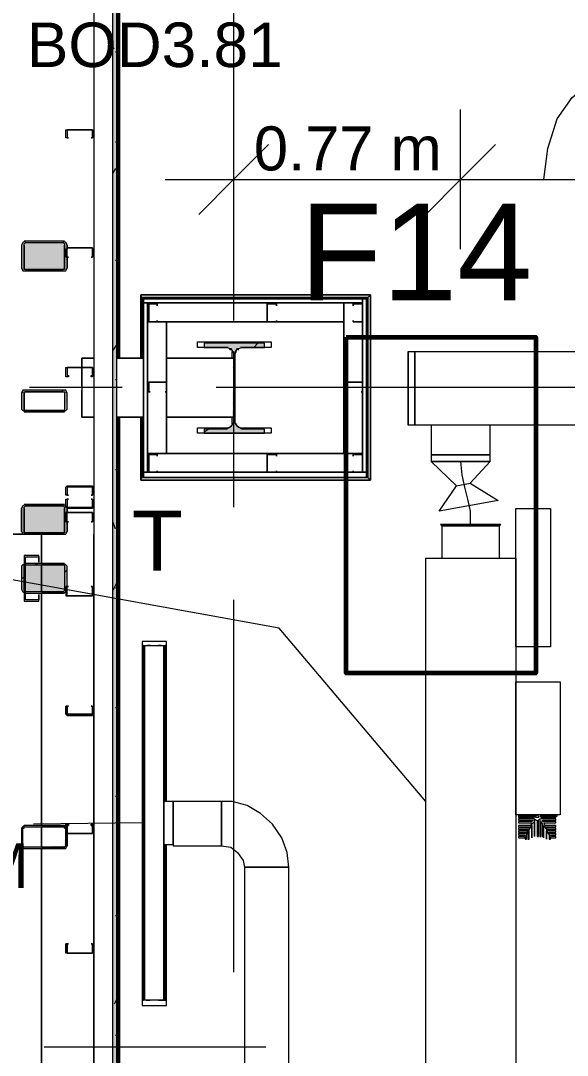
# Model space of a CAD drawing. Header units: metres. Extents: x -2 to 207, y -8 to 52.
# Drawn here: x 7.09 to 8.954, y 39.29 to 42.818 of the extents above; entities that cross this region are included whole.
import ezdxf

# ---------------------------------------------------------------- set-up
doc = ezdxf.new("R2010")
doc.units = ezdxf.units.M
doc.layers.add('HVAC - Ductos', color=5, linetype='Continuous', lineweight=0)
doc.layers.add('PDF_Text', color=7, linetype='Continuous', lineweight=0)
doc.layers.add('PDF_Geometry', color=7, linetype='Continuous', lineweight=0, true_color=0xaaaaaa)
doc.layers.add('PDF_Solid Fills', color=7, linetype='Continuous', lineweight=0, true_color=0xffffff)
doc.styles.add('PDF Arial-BoldMT-Identity-H', font='arial.ttf')
doc.styles.add('PDF Helvetica', font='')
doc.styles.get('PDF Helvetica').set_extended_font_data('Helvetica')

msp = doc.modelspace()

# ---------------------------------------------------------------- hatches: boundary and pattern name
at = {"layer": 'PDF_Solid Fills', "lineweight": 0, "transparency": 33554559}
h = msp.add_hatch(color=256, dxfattribs=at)
h.paths.add_polyline_path([(7.4034, 34.4287), (7.4172, 34.4287), (7.4172, 46.7169), (7.4034, 46.7169)])
h.paths.add_polyline_path([(7.4034, 22.7362), (7.4172, 22.7362), (7.4172, 32.8984), (7.4034, 32.8984)])
h.paths.add_polyline_path([(7.4034, 21.2334), (7.4172, 21.2334), (7.4172, 22.7225), (7.4034, 22.7225)])
h.paths.add_polyline_path([(7.4172, 21.2151), (7.4034, 21.2151), (7.4034, 8.9224), (7.4172, 8.9224)])
h.paths.add_polyline_path([(7.4034, 32.9121), (7.4172, 32.9121), (7.4172, 34.4104), (7.4034, 34.4104)])
for points in [[(7.0918, 41.9748), (7.0964, 41.9748), (7.0964, 41.9656), (7.2431, 41.9702), (7.2476, 42.0605), (7.2476, 42.0619), (7.2431, 42.0664), (7.0964, 42.0664), (7.0918, 42.0572)], [(7.7149, 41.4112), (7.9211, 41.4112), (7.9211, 41.425), (7.8433, 41.4295), (7.8387, 41.4341), (7.8295, 41.4341), (7.8295, 41.4433), (7.8249, 41.4479), (7.8203, 41.4479), (7.8203, 41.6907), (7.8249, 41.6953), (7.8295, 41.7044), (7.9211, 41.7044), (7.9211, 41.7182), (7.7149, 41.7182), (7.7149, 41.7044), (7.8066, 41.7044), (7.8157, 41.6953), (7.8111, 41.4433), (7.802, 41.4341), (7.7929, 41.4295), (7.7149, 41.425)], [(7.0918, 41.0768), (7.0964, 41.0768), (7.0964, 41.0676), (7.2431, 41.0722), (7.2476, 41.1579), (7.2476, 41.1592), (7.2431, 41.1592), (7.2431, 41.1684), (7.0964, 41.1684), (7.0918, 41.1592)], [(7.0918, 40.8797), (7.0964, 40.8797), (7.0964, 40.8706), (7.1056, 40.8706), (7.2339, 40.866), (7.2339, 40.8706), (7.2431, 40.8706), (7.2431, 40.8843), (7.2476, 40.9611), (7.2476, 40.9623), (7.2431, 40.9668), (7.0964, 40.9668), (7.0918, 40.9622)]]:
    msp.add_hatch(color=256, dxfattribs=at).paths.add_polyline_path(points)
h = msp.add_hatch(color=256, dxfattribs=at)
h.paths.add_polyline_path([(7.1056, 41.4891), (7.2339, 41.4846), (7.2339, 41.4891)])
h.paths.add_polyline_path([(7.2431, 41.4937), (7.2476, 41.5569), (7.2476, 41.5578), (7.0964, 41.5578), (7.0918, 41.5532), (7.0918, 41.4937), (7.0964, 41.4937), (7.101, 41.4891), (7.101, 41.5532), (7.2385, 41.5532), (7.2385, 41.4891)])
h = msp.add_hatch(color=256, dxfattribs=at)
h.paths.add_polyline_path([(7.2431, 40.4536), (7.2476, 40.4811), (7.2431, 40.4811)])
h.paths.add_polyline_path([(7.2705, 40.4536), (7.3341, 40.4491), (7.3347, 40.4491), (7.3347, 40.4536)])
h = msp.add_hatch(color=256, dxfattribs=at)
h.paths.add_polyline_path([(7.2431, 40.0642), (7.2431, 40.0733), (7.0964, 40.0733), (7.0918, 40.0688), (7.0918, 40.0047), (7.0964, 40.0642), (7.101, 40.0688), (7.2385, 40.0688)])
h.paths.add_polyline_path([(7.2431, 40.0001), (7.2476, 40.0632), (7.2476, 40.0642), (7.2431, 40.0642), (7.2385, 40.0047), (7.101, 40.0001), (7.101, 40.0047), (7.0964, 40.0047), (7.0964, 39.9955)])

# ---------------------------------------------------------------- linework, layer by layer
at = {"layer": 'HVAC - Ductos', "lineweight": 0}
for points in [[(8.8741, 42.2771), (8.8879, 42.3825), (8.9199, 42.4834), (8.9703, 42.5566), (9.0299, 42.607), (9.0986, 42.6254)], [(7.8157, 42.5154), (7.8157, 42.2771), (7.8157, 42.0389)], [(8.59, 42.0389), (8.59, 42.2771), (8.59, 42.5154)], [(7.9349, 42.3963), (7.8157, 42.2771), (7.6966, 42.158)], [(8.7092, 42.3963), (8.59, 42.2771), (8.4709, 42.158)], [(7.582, 42.2771), (8.59, 42.2771), (9.401, 42.2771)], [(8.4113, 41.6907), (8.4343, 41.6907), (8.4343, 41.4387), (8.4113, 41.4387)], [(8.4113, 41.4387), (8.4113, 41.6907), (8.4113, 41.4387)], [(8.4893, 41.4387), (8.4893, 41.3379), (8.503, 41.3379), (8.5168, 41.3379), (8.5396, 41.3379), (8.5625, 41.3379), (8.59, 41.3379), (8.6176, 41.3379), (8.6404, 41.3379), (8.6588, 41.3379), (8.6771, 41.3379), (8.6862, 41.3379), (8.6908, 41.3379), (8.6908, 41.4387)], [(8.5122, 41.4387), (8.5076, 41.4387), (8.503, 41.4387), (8.4984, 41.4387)], [(8.5351, 41.4387), (8.5259, 41.4387), (8.5213, 41.4387)], [(8.5534, 41.4387), (8.5442, 41.4387), (8.5396, 41.4387)], [(8.613, 41.4387), (8.59, 41.4387), (8.5671, 41.4387)], [(8.6358, 41.4387), (8.6222, 41.4387)], [(8.6588, 41.4387), (8.6542, 41.4387), (8.645, 41.4387)], [(8.6725, 41.4387), (8.668, 41.4387), (8.6634, 41.4387)], [(8.6817, 41.4387), (8.6771, 41.4387)], [(8.6222, 41.2417), (8.7184, 41.1821), (8.5168, 41.1455), (8.5763, 41.2325), (8.6222, 41.2417), (8.6908, 41.315), (8.6908, 41.3379), (8.6862, 41.3379), (8.6771, 41.3379), (8.6588, 41.3379), (8.6404, 41.3379), (8.6176, 41.3379), (8.59, 41.3379), (8.5625, 41.3379), (8.5396, 41.3379), (8.5168, 41.3379), (8.503, 41.3379), (8.4893, 41.3379), (8.4893, 41.315), (8.6908, 41.315), (8.4893, 41.315), (8.5763, 41.2325)], [(8.59, 41.315), (8.5946, 41.2692), (8.6038, 41.2279), (8.613, 41.1867), (8.6222, 41.1455), (8.6222, 41.0997)], [(8.7275, 41.0997), (8.7184, 41.0997), (8.7, 41.0997), (8.6771, 41.0997), (8.6404, 41.0997), (8.6084, 41.0997), (8.5717, 41.0997), (8.5442, 41.0997), (8.5305, 41.0997), (8.5213, 41.0997)], [(8.4709, 40.1559), (7.9715, 40.7469), (7.0094, 40.921)], [(7.5271, 39.4777), (7.5042, 39.4777), (7.5088, 39.4777), (7.5088, 40.6873), (7.5042, 40.6873), (7.5271, 40.6873)], [(7.5042, 40.6873), (7.5042, 39.4777)], [(7.518, 40.6873), (7.5271, 40.6873), (7.5317, 40.6873), (7.5271, 40.6873), (7.5225, 40.6873)], [(7.5638, 40.6873), (7.5866, 40.6873), (7.582, 40.6873), (7.582, 40.1559)], [(7.5866, 40.1559), (7.5866, 40.6873)], [(8.7871, 40.11), (8.7871, 40.1055), (8.8466, 40.1055), (8.7871, 40.1055), (8.7871, 40.1009), (8.842, 40.1009), (8.8374, 40.0963), (8.7871, 40.0963), (8.7871, 40.0917), (8.8374, 40.0917), (8.8328, 40.0871), (8.7871, 40.0871), (8.7871, 40.0825), (8.8328, 40.0825), (8.8283, 40.0733), (8.7871, 40.0733), (8.7871, 40.0688), (8.8283, 40.0688), (8.8237, 40.0642), (8.7871, 40.0642), (8.7871, 40.0596), (8.8191, 40.0596), (8.8191, 40.055), (8.7871, 40.055), (8.7871, 40.0505), (8.8145, 40.0505), (8.81, 40.0459), (8.7871, 40.0459), (8.7871, 40.0413), (8.81, 40.0413), (8.8054, 40.0367), (8.7871, 40.0367), (8.7871, 40.0321), (8.81, 40.0321), (8.81, 40.0367), (8.81, 40.0275), (8.8145, 40.0275), (8.8145, 40.0413), (8.8191, 40.055), (8.8191, 40.0275), (8.8237, 40.0275), (8.8237, 40.0596), (8.8328, 40.0733), (8.8328, 40.0321), (8.8328, 40.0367), (8.8328, 40.0779), (8.842, 40.0871), (8.842, 40.0367), (8.842, 40.0963), (8.8466, 40.0917), (8.8512, 40.0917), (8.8512, 40.0367), (8.8558, 40.0367), (8.8558, 40.0917), (8.8604, 40.0963), (8.8604, 40.0367), (8.8649, 40.0367), (8.8649, 40.0871), (8.8695, 40.0779), (8.8695, 40.0367), (8.8741, 40.0321), (8.8741, 40.0733), (8.8833, 40.0596), (8.8833, 40.0275), (8.8833, 40.055), (8.8925, 40.0413), (8.8925, 40.0275), (8.8971, 40.0275), (8.8971, 40.0367), (8.8971, 40.0321), (8.9153, 40.0321), (8.9153, 40.0367), (8.9016, 40.0367), (8.8971, 40.0413), (8.9153, 40.0413), (8.9153, 40.0459), (8.8925, 40.0459), (8.8925, 40.0505), (8.9153, 40.0505), (8.9153, 40.055), (8.8879, 40.055), (8.8833, 40.0596), (8.9153, 40.0596), (8.9153, 40.0642), (8.8833, 40.0642), (8.8787, 40.0688), (8.9153, 40.0688), (8.9153, 40.0733), (8.8787, 40.0733), (8.8741, 40.0825), (8.9153, 40.0825), (8.9153, 40.0871), (8.8695, 40.0871), (8.8695, 40.0917), (8.9153, 40.0917), (8.9153, 40.0963), (8.8649, 40.0963), (8.8649, 40.1009), (8.9153, 40.1009), (8.9153, 40.1055), (8.8604, 40.1055), (8.9199, 40.1055), (8.9199, 40.11)], [(7.5042, 40.0825), (7.1331, 40.0779)], [(7.5638, 39.4777), (7.5866, 39.4777), (7.582, 39.4777), (7.582, 40.0093)], [(7.5866, 39.4777), (7.5866, 40.0093)], [(7.518, 39.4777), (7.5271, 39.4777), (7.5317, 39.4777), (7.5271, 39.4777), (7.5225, 39.4777)], [(7.9257, 39.3174), (7.1697, 39.3174)]]:
    msp.add_lwpolyline(points, dxfattribs=at)
for points in [[(14.0469, 41.4387), (8.4343, 41.4387), (8.4343, 41.6907), (14.0469, 41.6907)], [(8.4893, 41.315), (8.503, 41.315), (8.5168, 41.315), (8.5396, 41.315), (8.5625, 41.315), (8.59, 41.315), (8.6176, 41.315), (8.6404, 41.315), (8.6588, 41.315), (8.6771, 41.315), (8.6862, 41.315), (8.6908, 41.315), (8.6862, 41.315), (8.6771, 41.315), (8.6588, 41.315), (8.6404, 41.315), (8.6176, 41.315), (8.59, 41.315), (8.5625, 41.315), (8.5396, 41.315), (8.5168, 41.315), (8.503, 41.315)], [(8.7779, 41.1546), (8.8971, 41.1546), (8.8971, 40.6827), (8.7779, 40.6827)], [(8.7229, 41.0951), (8.7184, 41.0951), (8.7, 41.0951), (8.6725, 41.0951), (8.6404, 41.0951), (8.6084, 41.0951), (8.5763, 41.0951), (8.5488, 41.0951), (8.5305, 41.0951), (8.5259, 41.0951), (8.5259, 40.9851), (8.5396, 40.9851), (8.5534, 40.9851), (8.5763, 40.9851), (8.5992, 40.9851), (8.6222, 40.9851), (8.6496, 40.9851), (8.6725, 40.9851), (8.6954, 40.9851), (8.7092, 40.9851), (8.7229, 40.9851), (8.7229, 41.0951), (8.7275, 41.0997), (8.7184, 41.0997), (8.7, 41.0997), (8.6771, 41.0997), (8.6404, 41.0997), (8.6084, 41.0997), (8.5717, 41.0997), (8.5442, 41.0997), (8.5305, 41.0997), (8.5213, 41.0997), (8.5259, 41.0951), (8.5305, 41.0951), (8.5488, 41.0951), (8.5763, 41.0951), (8.6084, 41.0951), (8.6404, 41.0951), (8.6725, 41.0951), (8.7, 41.0951), (8.7184, 41.0951)], [(8.5259, 41.0951), (8.5396, 41.0951), (8.5534, 41.0951), (8.5763, 41.0951), (8.5992, 41.0951), (8.6222, 41.0951), (8.6496, 41.0951), (8.6725, 41.0951), (8.6954, 41.0951), (8.7092, 41.0951), (8.7229, 41.0951), (8.7092, 41.0951), (8.6954, 41.0951), (8.6725, 41.0951), (8.6496, 41.0951), (8.6222, 41.0951), (8.5992, 41.0951), (8.5763, 41.0951), (8.5534, 41.0951), (8.5396, 41.0951)], [(8.4709, 39.1616), (8.4709, 40.9851), (8.7779, 40.9851), (8.7779, 39.1616)], [(7.5042, 40.7011), (7.5042, 40.6873), (7.5866, 40.6873), (7.5866, 40.7011)], [(7.5775, 40.6873), (7.5775, 39.4777), (7.5775, 40.6873), (7.5775, 39.4777), (7.5134, 39.4777), (7.5134, 40.6873)], [(7.5684, 40.6873), (7.5638, 40.6873), (7.5592, 40.6873), (7.5638, 40.6873)], [(8.7779, 40.5637), (8.9291, 40.5637), (8.9291, 40.11), (8.7779, 40.11)], [(7.6096, 40.0093), (7.6096, 40.0184), (7.6096, 40.0275), (7.6096, 40.0459), (7.6096, 40.0642), (7.6096, 40.0825), (7.6096, 40.1009), (7.6096, 40.1192), (7.6096, 40.1329), (7.6096, 40.1467), (7.6096, 40.1559), (7.6096, 40.1467), (7.6096, 40.1375), (7.6096, 40.1192), (7.6096, 40.1009), (7.6096, 40.0825), (7.6096, 40.0642), (7.6096, 40.0459), (7.6096, 40.0275), (7.6096, 40.0138), (7.6096, 40.0093), (7.6096, 40.0047), (7.7745, 40.0047), (7.8066, 40.0001), (7.8295, 39.9817), (7.8478, 39.9542), (7.8524, 39.9313), (7.8615, 39.9313), (7.8753, 39.9313), (7.8891, 39.9313), (7.9073, 39.9313), (7.9257, 39.9313), (7.9486, 39.9313), (7.967, 39.9313), (7.9807, 39.9313), (7.9944, 39.9313), (8.0036, 39.9313), (7.999, 39.9817), (7.9807, 40.0321), (7.9486, 40.0779), (7.9073, 40.1146), (7.8615, 40.1421), (7.8111, 40.1559), (7.7745, 40.1559), (7.7745, 40.1467), (7.7745, 40.1375), (7.7745, 40.1192), (7.7745, 40.1009), (7.7745, 40.0825), (7.7745, 40.0642), (7.7745, 40.0459), (7.7745, 40.0275), (7.7745, 40.0138), (7.7745, 40.0093), (7.7745, 40.0047), (7.7745, 40.0093), (7.7745, 40.0138), (7.7745, 40.0275), (7.7745, 40.0459), (7.7745, 40.0642), (7.7745, 40.0825), (7.7745, 40.1009), (7.7745, 40.1192), (7.7745, 40.1375), (7.7745, 40.1467), (7.7745, 40.1559), (7.6096, 40.1559), (7.5775, 40.1559), (7.5775, 40.1467), (7.5775, 40.1329), (7.5775, 40.1192), (7.5775, 40.1009), (7.5775, 40.0825), (7.5775, 40.0642), (7.5775, 40.0459), (7.5775, 40.0275), (7.5775, 40.0184), (7.5775, 40.0093)], [(8.8512, 40.11), (8.8558, 40.1055), (8.8558, 40.1009), (8.8512, 40.1009), (8.8466, 40.1009), (8.8466, 40.1055)], [(7.8524, 38.873), (7.8615, 38.873), (7.8753, 38.873), (7.8891, 38.873), (7.9073, 38.873), (7.9257, 38.873), (7.9486, 38.873), (7.967, 38.873), (7.9807, 38.873), (7.9944, 38.873), (8.0036, 38.873), (8.0036, 39.9313), (7.9944, 39.9313), (7.9807, 39.9313), (7.967, 39.9313), (7.9486, 39.9313), (7.9257, 39.9313), (7.9073, 39.9313), (7.8891, 39.9313), (7.8753, 39.9313), (7.8615, 39.9313), (7.8524, 39.9313)], [(7.5042, 39.4595), (7.5866, 39.4595), (7.5866, 39.4777), (7.5042, 39.4777)], [(7.5592, 39.4777), (7.5638, 39.4777), (7.5684, 39.4777), (7.5638, 39.4777)]]:
    msp.add_lwpolyline(points, close=True, dxfattribs=at)
at = {"layer": 'PDF_Geometry', "lineweight": 0}
for points in [[(8.1777, 34.4104), (8.4709, 34.4104), (8.4709, 34.4287), (7.4172, 34.4287), (7.4172, 46.7169), (7.3393, 46.7169), (7.3393, 8.9224)], [(9.4102, 8.8766), (9.0069, 8.8766), (8.5992, 8.8766), (8.196, 8.8766), (7.4034, 8.8766), (7.4034, 8.8903), (7.4034, 8.9087), (7.4034, 8.9224), (7.4034, 21.2151), (7.4034, 21.2197), (7.4034, 21.2334), (7.4034, 22.7225), (7.4034, 22.7362), (7.4034, 32.8984), (7.4034, 32.9121), (7.4034, 34.4104), (7.4034, 34.4287), (7.4034, 46.7169)], [(7.4172, 34.4287), (7.4172, 46.7169)], [(7.4217, 41.6678), (7.4217, 45.6173), (8.2739, 45.6173), (7.4172, 45.6173), (8.2739, 45.6173), (7.4172, 45.6173), (8.2693, 45.6173), (8.2693, 45.631), (8.2693, 46.6161), (8.2693, 45.6173), (8.2739, 45.6173), (8.2739, 46.6161)], [(7.4172, 41.6678), (7.4172, 45.6173), (7.4172, 41.6678), (7.4172, 45.576)], [(7.8157, 43.0652), (7.8157, 41.7961)], [(7.2476, 42.0114), (7.2522, 42.0114), (7.2431, 42.0114), (7.2431, 42.0389), (7.2476, 42.0435), (7.3347, 42.0435), (7.3347, 42.0389), (7.3347, 42.0114), (7.3301, 42.0114), (7.3347, 42.0114), (7.3347, 42.0389), (7.3347, 42.0435), (7.2476, 42.0435), (7.2476, 42.0389), (7.2476, 42.0526), (7.2431, 42.0618), (7.2339, 42.0664), (7.1056, 42.0664), (7.0964, 42.0618), (7.0918, 42.0526), (7.0918, 41.9748), (7.0964, 41.9656), (7.1056, 41.9656), (7.2339, 41.9656), (7.2431, 41.9656), (7.2476, 41.9748), (7.2476, 42.0114), (7.2476, 42.0389)], [(7.0964, 42.0618), (7.0918, 42.0526), (7.0918, 41.9748), (7.0964, 41.9702)], [(7.1056, 42.0618), (7.2339, 42.0618), (7.2385, 42.0664), (7.2339, 42.0664), (7.1056, 42.0664), (7.101, 42.0664)], [(7.2431, 42.0618), (7.2476, 42.0526), (7.2476, 42.0389)], [(7.101, 42.0526), (7.101, 41.9748), (7.101, 41.9702)], [(7.2385, 41.9702), (7.2385, 41.9748), (7.2385, 42.0526)], [(7.2476, 42.0114), (7.2476, 41.9748), (7.2431, 41.9702)], [(7.101, 41.9656), (7.1056, 41.9656), (7.2339, 41.9656), (7.2385, 41.9656)], [(7.1056, 41.9702), (7.2339, 41.9702)], [(7.1377, 41.9656), (7.1423, 41.9702)], [(7.4996, 41.8831), (8.283, 41.8831)], [(7.4996, 41.8831), (7.4996, 41.6678)], [(7.4996, 41.6678), (7.4996, 41.8831)], [(7.4996, 41.8831), (7.4996, 41.6678)], [(7.4996, 41.6678), (7.4996, 41.8831)], [(8.283, 41.8831), (7.4996, 41.8831)], [(7.5088, 41.8739), (8.2739, 41.8739)], [(7.5088, 41.6678), (7.5088, 41.8739)], [(7.5088, 41.8694), (8.1914, 41.8694)], [(7.5088, 41.8694), (7.5088, 41.7915)], [(7.5088, 41.6678), (7.5088, 41.8694)], [(7.5088, 41.8694), (7.5088, 41.26), (7.5088, 41.8694)], [(8.2739, 41.8694), (7.5088, 41.8694)], [(8.2693, 41.8694), (7.5088, 41.8694), (8.2693, 41.8694)], [(8.2739, 41.8694), (8.1914, 41.8694)], [(8.283, 41.8831), (8.283, 41.8785), (8.2785, 41.8785), (8.2739, 41.8739), (8.2739, 41.8694)], [(8.283, 41.8831), (8.283, 41.8785), (8.2785, 41.8785), (8.2739, 41.8739), (8.2739, 41.8694)], [(8.2739, 41.8694), (8.2739, 41.8739), (8.2785, 41.8785), (8.283, 41.8785), (8.283, 41.8831)], [(8.2739, 41.26), (8.2739, 41.8739)], [(8.2739, 41.8694), (8.2739, 41.3425)], [(8.283, 41.8831), (8.283, 41.2509)], [(7.5088, 41.3425), (7.5088, 41.7915)], [(7.7974, 41.7044), (7.7929, 41.7044), (7.6921, 41.7044), (7.6921, 41.7228), (7.944, 41.7228), (7.944, 41.7044), (7.8433, 41.7044), (7.8387, 41.7044)], [(7.8845, 41.7044), (7.8982, 41.7182)], [(7.8066, 41.6953), (7.802, 41.6999)], [(7.8111, 41.6678), (7.8111, 41.6815), (7.8111, 41.6907)], [(7.8249, 41.6907), (7.8203, 41.6815), (7.8203, 41.4479), (7.8249, 41.4433)], [(7.8341, 41.6999), (7.8295, 41.6953)], [(7.298, 41.5853), (7.298, 41.5808), (7.298, 41.5762), (7.298, 41.5716), (7.298, 41.5762), (7.298, 41.5808), (7.298, 41.5853), (7.298, 41.6357), (7.298, 41.6678), (7.298, 41.6357), (7.298, 41.4662), (7.298, 41.5441), (7.298, 41.5486), (7.298, 41.5532), (7.298, 41.5578), (7.298, 41.5532), (7.298, 41.5486), (7.298, 41.5441)], [(7.8157, 41.6357), (7.8203, 41.6449)], [(7.4355, 41.567), (7.1193, 41.567)], [(9.0253, 41.567), (7.7562, 41.567)], [(7.0964, 41.5532), (7.0918, 41.5486), (7.0918, 41.4937), (7.0964, 41.4891)], [(7.2385, 41.5578), (7.2339, 41.5578), (7.1056, 41.5578), (7.101, 41.5578)], [(7.101, 41.5532), (7.101, 41.5486), (7.101, 41.4937), (7.101, 41.4891)], [(7.2339, 41.5532), (7.1056, 41.5532)], [(7.2293, 41.5532), (7.2339, 41.5578)], [(7.2385, 41.5532), (7.2385, 41.5486), (7.2385, 41.4937), (7.2385, 41.4891)], [(7.2431, 41.4891), (7.2476, 41.4937), (7.2476, 41.5486), (7.2431, 41.5532)], [(7.8157, 41.512), (7.8203, 41.5212)], [(7.101, 41.4846), (7.1056, 41.4846), (7.2339, 41.4846), (7.2385, 41.4846)], [(7.1056, 41.4891), (7.2339, 41.4891)], [(7.1606, 41.4846), (7.1651, 41.4891)], [(7.4172, 34.4287), (7.4172, 41.4662)], [(7.4217, 34.4287), (7.4217, 41.4662)], [(7.5042, 41.4662), (7.5042, 41.26)], [(7.5042, 41.4662), (7.5042, 41.26)], [(7.5866, 41.4662), (7.8157, 41.4662), (7.5866, 41.4662)], [(7.8111, 41.4433), (7.8111, 41.4479), (7.8111, 41.4662)], [(7.8157, 41.48), (7.8157, 41.1592)], [(7.8387, 41.4295), (7.8433, 41.4295), (7.944, 41.4295), (7.944, 41.4112), (7.6921, 41.4112), (7.6921, 41.4295), (7.7929, 41.4295), (7.7974, 41.4295)], [(7.802, 41.4295), (7.8111, 41.4387)], [(7.8249, 41.4387), (7.8341, 41.4295)], [(7.7149, 41.4158), (7.7287, 41.425)], [(7.5088, 41.3425), (7.5088, 41.26)], [(8.2739, 41.26), (8.2739, 41.3425)], [(7.4996, 41.2509), (7.4996, 41.2555), (7.5042, 41.26), (7.5088, 41.26)], [(7.4996, 41.2509), (7.4996, 41.2555), (7.5042, 41.26), (7.5088, 41.26)], [(7.4996, 41.2509), (8.283, 41.2509)], [(8.283, 41.2509), (7.4996, 41.2509)], [(7.5042, 41.26), (8.2739, 41.26), (7.5088, 41.26)], [(7.5042, 41.26), (8.2739, 41.26), (7.5088, 41.26)], [(7.5088, 41.26), (8.2739, 41.26)], [(8.2739, 41.26), (7.5088, 41.26)], [(8.2739, 41.26), (7.5088, 41.26)], [(7.5088, 41.26), (8.2739, 41.26), (7.5088, 41.26)], [(8.2739, 41.26), (8.2785, 41.2555), (8.2785, 41.2509), (8.283, 41.2509)], [(7.2476, 41.1409), (7.2476, 41.1546), (7.2431, 41.1638), (7.2339, 41.1684), (7.1056, 41.1684), (7.0964, 41.1638), (7.0918, 41.1546), (7.0918, 41.0768), (7.0964, 41.0676), (7.1056, 41.0676), (7.2339, 41.0676), (7.2431, 41.0676), (7.2476, 41.0768), (7.2476, 41.1089)], [(7.2476, 41.1089), (7.2476, 41.1409), (7.3347, 41.1409), (7.3347, 41.1089), (7.3301, 41.1089), (7.3347, 41.1089), (7.3347, 41.1409), (7.2476, 41.1409)], [(7.1468, 41.0676), (7.0689, 41.0676), (7.0048, 41.0676), (7.0048, 40.9897)], [(7.3393, 32.4724), (7.3393, 41.0676)], [(7.4172, 41.0676), (7.4172, 34.4287), (7.4034, 34.4287), (7.4172, 34.4287), (8.4709, 34.4287), (8.4709, 34.4104), (8.8008, 34.4104), (8.8008, 34.4287)], [(7.2476, 40.8889), (7.2476, 40.9576), (7.2431, 40.9622), (7.2339, 40.9668), (7.1056, 40.9668), (7.0964, 40.9622), (7.0918, 40.9576), (7.0918, 40.8797), (7.0964, 40.8706), (7.1056, 40.866), (7.2339, 40.866), (7.2431, 40.8706), (7.2431, 40.8752)], [(7.1377, 40.9622), (7.1468, 40.9668)], [(7.2385, 40.9668), (7.2339, 40.9668), (7.1606, 40.9668)], [(7.2339, 40.9622), (7.1606, 40.9622)], [(7.2385, 40.9622), (7.2385, 40.9576), (7.2385, 40.8797)], [(7.2385, 40.9393), (7.2476, 40.9439)], [(7.2431, 40.8706), (7.2431, 40.8752), (7.2431, 40.8568), (7.2476, 40.8568), (7.2476, 40.8889), (7.2476, 40.9576), (7.2431, 40.9622)], [(7.0918, 40.9164), (7.101, 40.921)], [(7.1606, 40.8706), (7.2339, 40.8706)], [(7.1606, 40.866), (7.2339, 40.866), (7.2385, 40.866)], [(7.1651, 40.866), (7.1697, 40.8706)], [(7.8157, 40.8431), (7.8157, 39.5739)], [(7.2431, 40.0642), (7.2431, 40.0688), (7.2385, 40.0733), (7.101, 40.0733), (7.0964, 40.0688), (7.0918, 40.0642), (7.0918, 40.0047), (7.0964, 39.9955), (7.101, 39.9955), (7.2385, 39.9955), (7.2431, 39.9955), (7.2476, 40.0047), (7.2476, 40.0459)], [(7.1606, 40.0001), (7.2385, 40.0001), (7.2431, 40.0047), (7.2431, 40.0642), (7.2431, 40.0779), (7.2522, 40.0779), (7.2522, 40.0733), (7.2476, 40.0733), (7.2476, 40.0459), (7.3347, 40.0459), (7.3347, 40.0733), (7.3301, 40.0733), (7.3301, 40.0779), (7.3347, 40.0779), (7.3347, 40.0459), (7.2476, 40.0459), (7.2476, 40.0047), (7.2431, 40.0001)], [(7.1606, 40.0733), (7.2385, 40.0733), (7.2431, 40.0688)], [(7.2431, 40.0642), (7.2385, 40.0642), (7.2385, 40.0688), (7.1606, 40.0688)], [(7.2431, 39.9955), (7.2385, 39.9955), (7.1606, 39.9955)], [(7.1788, 39.9955), (7.1834, 40.0001)]]:
    msp.add_lwpolyline(points, dxfattribs=at)
for points in [[(7.4263, 45.6081), (7.4263, 41.6678)], [(7.2431, 42.4467), (7.2476, 42.4467), (7.3347, 42.4467), (7.3347, 42.4192), (7.3301, 42.4192), (7.3347, 42.4192), (7.3347, 42.4467), (7.2476, 42.4467), (7.2476, 42.4192), (7.2522, 42.4192), (7.2431, 42.4192)], [(7.2339, 42.0618), (7.2385, 42.0572), (7.2385, 42.0526), (7.2385, 41.9748), (7.2385, 41.9702), (7.2339, 41.9702), (7.1056, 41.9702), (7.101, 41.9702), (7.101, 41.9748), (7.101, 42.0526), (7.101, 42.0572), (7.1056, 42.0618)], [(8.283, 41.8831), (7.4996, 41.8831), (7.4996, 41.8785), (7.5042, 41.8739), (7.5088, 41.8739), (7.5088, 41.8694), (7.5088, 41.6678), (7.5088, 41.8739), (8.2739, 41.8739), (7.5042, 41.8739), (7.5042, 41.6678), (7.5042, 41.8739), (8.2739, 41.8739), (8.2739, 41.26), (8.2739, 41.8694), (8.2739, 41.8739), (8.2785, 41.8785), (8.283, 41.8785), (8.283, 41.8831), (8.283, 41.2509), (7.4996, 41.2509), (7.4996, 41.4662), (7.4996, 41.2509), (7.4996, 41.4662), (7.4996, 41.2509), (8.283, 41.2509), (8.2785, 41.2509), (8.2785, 41.2555), (8.2739, 41.26), (7.5088, 41.26), (8.2739, 41.26), (8.2785, 41.2555), (8.2785, 41.2509), (8.283, 41.2509)], [(7.4996, 41.8831), (7.4996, 41.8785), (7.5042, 41.8739), (7.5088, 41.8739), (7.5088, 41.8694), (8.2739, 41.8694), (8.2739, 41.26), (8.2785, 41.2555), (8.2785, 41.2509), (8.283, 41.2509), (8.283, 41.8831)], [(7.5088, 41.8694), (7.5088, 41.8739), (7.5042, 41.8739), (7.4996, 41.8785), (7.4996, 41.8831), (7.4996, 41.8785), (7.5042, 41.8739), (7.5088, 41.8739), (7.5088, 41.8694), (7.5088, 41.6678)], [(7.5088, 41.8557), (7.5088, 41.2783), (7.5225, 41.2783), (7.5225, 41.8557), (7.5088, 41.8557), (8.2556, 41.8557), (8.2556, 41.8694), (8.2556, 41.2783), (8.2693, 41.2783), (7.5088, 41.2783), (7.5088, 41.26), (8.2693, 41.26), (8.2693, 41.8694), (8.2556, 41.8694), (7.5088, 41.8694), (8.2739, 41.8694), (7.5088, 41.8694)], [(7.5271, 41.7915), (7.5225, 41.7915), (7.5225, 41.8511), (7.5271, 41.8557), (7.5546, 41.8557), (7.5546, 41.8465), (7.5546, 41.8511), (7.5271, 41.8511), (7.5271, 41.7915), (7.5546, 41.7915)], [(7.5866, 41.7915), (8.1914, 41.7915), (8.1914, 41.8557), (7.5225, 41.8557), (7.5225, 41.7915)], [(7.9303, 41.7915), (7.9303, 41.8511), (7.9303, 41.8557), (7.9624, 41.8557), (7.9624, 41.8465), (7.9624, 41.8511), (7.9303, 41.8511), (7.9303, 41.7915), (7.9624, 41.7915)], [(8.1914, 41.7915), (8.1914, 41.3425), (8.2556, 41.3425), (8.2556, 41.8557), (8.1914, 41.8557)], [(8.2556, 41.8557), (8.2556, 41.8511), (8.2556, 41.7915), (8.2235, 41.7915), (8.2235, 41.7961), (8.2235, 41.7915), (8.2556, 41.7915), (8.2556, 41.8511), (8.2235, 41.8511), (8.2235, 41.8465), (8.2235, 41.8557)], [(8.2693, 41.2783), (8.2693, 41.26), (8.2739, 41.26), (8.2739, 41.8694), (8.2693, 41.8694)], [(8.2739, 41.26), (8.2739, 41.8694), (8.2739, 41.26), (8.2739, 41.8739)], [(7.5225, 41.3425), (7.5866, 41.3425), (7.5866, 41.7915), (7.5225, 41.7915)], [(7.5546, 41.7961), (7.5546, 41.7915)], [(7.5866, 41.3425), (8.1914, 41.3425), (8.1914, 41.7915), (7.5866, 41.7915)], [(7.9624, 41.7961), (7.9624, 41.7915)], [(7.9211, 41.7182), (7.7149, 41.7182), (7.7149, 41.7044), (7.7929, 41.7044), (7.8066, 41.6999), (7.8157, 41.6861), (7.8157, 41.4479), (7.8066, 41.4341), (7.7929, 41.425), (7.7149, 41.425), (7.7149, 41.4112), (7.9211, 41.4112), (7.9211, 41.425), (7.8433, 41.425), (7.8295, 41.4341), (7.8203, 41.4479), (7.8203, 41.6861), (7.8295, 41.6999), (7.8433, 41.7044), (7.9211, 41.7044)], [(7.298, 41.6678), (7.3393, 41.6678)], [(7.4172, 41.6678), (7.5088, 41.6678)], [(7.5866, 41.6678), (7.8157, 41.6678)], [(7.2431, 41.6357), (7.2476, 41.6357), (7.3347, 41.6357), (7.3347, 41.6036), (7.3301, 41.6036), (7.3301, 41.6082), (7.3347, 41.6082), (7.3347, 41.6357), (7.2476, 41.6357), (7.2476, 41.6082), (7.2522, 41.6082), (7.2522, 41.6036), (7.2431, 41.6036)], [(7.5225, 41.5808), (7.5271, 41.5853), (7.5866, 41.5853), (7.5866, 41.5808), (7.5866, 41.5532), (7.582, 41.5532), (7.5866, 41.5532), (7.5866, 41.5808), (7.5866, 41.5853), (7.5271, 41.5853), (7.5271, 41.5808), (7.5271, 41.5532), (7.5317, 41.5532), (7.5225, 41.5532)], [(8.2556, 41.5808), (8.2556, 41.5853), (8.196, 41.5853), (8.1914, 41.5853), (8.1914, 41.5808), (8.1914, 41.5532), (8.196, 41.5532), (8.1914, 41.5532), (8.1914, 41.5808), (8.1914, 41.5853), (8.196, 41.5853), (8.2556, 41.5853), (8.2556, 41.5808), (8.2556, 41.5532)], [(7.2476, 41.4937), (7.2476, 41.5486), (7.2431, 41.5578), (7.2339, 41.5578), (7.1056, 41.5578), (7.0964, 41.5578), (7.0918, 41.5486), (7.0918, 41.4937), (7.0964, 41.4891), (7.1056, 41.4846), (7.2339, 41.4846), (7.2431, 41.4891)], [(7.2385, 41.4937), (7.2385, 41.4891), (7.2339, 41.4891), (7.1056, 41.4891), (7.101, 41.4891), (7.101, 41.4937), (7.101, 41.5486), (7.101, 41.5532), (7.1056, 41.5532), (7.2339, 41.5532), (7.2385, 41.5532), (7.2385, 41.5486)], [(8.251, 41.5532), (8.2556, 41.5532)], [(7.298, 41.4662), (7.3393, 41.4662)], [(7.4172, 41.4662), (7.5088, 41.4662)], [(7.4172, 34.4287), (7.4172, 41.4662)], [(7.4263, 41.4662), (7.4263, 34.4287)], [(7.4996, 41.2509), (7.4996, 41.2555), (7.5042, 41.26), (7.5088, 41.26), (7.5088, 41.4662), (7.5088, 41.26), (7.5088, 41.4662), (7.5088, 41.26), (7.5042, 41.26), (7.4996, 41.2555)], [(7.5088, 41.4662), (7.5088, 41.26)], [(7.5546, 41.3333), (7.5546, 41.3379), (7.5271, 41.3379), (7.5271, 41.2783), (7.5546, 41.2783), (7.5546, 41.2829), (7.5546, 41.2783), (7.5271, 41.2783), (7.5225, 41.2783), (7.5225, 41.3379), (7.5271, 41.3379), (7.5271, 41.3425), (7.5546, 41.3425)], [(8.1914, 41.3425), (7.5866, 41.3425), (7.5225, 41.3425), (7.5225, 41.2783), (8.2556, 41.2783), (8.2556, 41.3425)], [(7.9624, 41.3333), (7.9624, 41.3379), (7.9303, 41.3379), (7.9303, 41.2783), (7.9624, 41.2783), (7.9624, 41.2829), (7.9624, 41.2783), (7.9303, 41.2783), (7.9303, 41.3379), (7.9303, 41.3425), (7.9624, 41.3425)], [(8.2556, 41.3425), (8.2556, 41.3379), (8.2556, 41.2783), (8.2235, 41.2783), (8.2235, 41.2829), (8.2235, 41.2783), (8.2556, 41.2783), (8.2556, 41.3379), (8.2235, 41.3379), (8.2235, 41.3333), (8.2235, 41.3425)], [(7.2431, 41.2279), (7.2476, 41.2325), (7.3347, 41.2325), (7.3347, 41.2279), (7.3347, 41.2005), (7.3301, 41.2005), (7.3347, 41.2005), (7.3347, 41.2279), (7.2476, 41.2279), (7.2476, 41.2005), (7.2522, 41.2005), (7.2431, 41.2005)], [(7.3347, 41.1592), (7.3347, 41.1546), (7.2476, 41.1546), (7.2476, 41.1592), (7.2431, 41.1592), (7.2431, 41.1867), (7.2522, 41.1867), (7.2476, 41.1867), (7.2476, 41.1592), (7.3347, 41.1592), (7.3347, 41.1867)], [(7.3301, 41.1867), (7.3347, 41.1867)], [(7.0918, 41.0768), (7.0918, 41.1546), (7.0964, 41.1638), (7.0918, 41.1546), (7.0918, 41.0768), (7.0964, 41.0722)], [(7.1056, 41.1684), (7.2339, 41.1684), (7.2385, 41.1684), (7.2339, 41.1684), (7.1056, 41.1684), (7.101, 41.1684)], [(7.2385, 41.0768), (7.2385, 41.0722), (7.2339, 41.0722), (7.1056, 41.0722), (7.101, 41.0722), (7.101, 41.0768), (7.101, 41.1546), (7.101, 41.1592), (7.1056, 41.1638), (7.2339, 41.1638), (7.2385, 41.1592), (7.2385, 41.1546)], [(7.101, 41.0768), (7.101, 41.1546), (7.101, 41.0768), (7.101, 41.0722)], [(7.1056, 41.1638), (7.2339, 41.1638)], [(7.2385, 41.1546), (7.2385, 41.0768), (7.2385, 41.0722), (7.2385, 41.0768)], [(7.2476, 41.1546), (7.2476, 41.1409), (7.2476, 41.1546), (7.2431, 41.1638)], [(7.3347, 41.1089), (7.3347, 41.1409), (7.2476, 41.1409), (7.2431, 41.1409), (7.2431, 41.1089), (7.2522, 41.1089), (7.2476, 41.1089), (7.2476, 41.1409), (7.3347, 41.1409), (7.3347, 41.1089), (7.3301, 41.1089)], [(7.2431, 41.0722), (7.2476, 41.0768), (7.2476, 41.1089), (7.2476, 41.0768)], [(7.2522, 41.1089), (7.2476, 41.1089)], [(7.0048, 41.0676), (7.0048, 40.9851), (7.0048, 41.0676), (7.0322, 41.0676), (7.0644, 41.0676), (7.0735, 41.0676), (7.0826, 41.0676), (7.1606, 41.0676), (7.1606, 40.9668), (7.1606, 41.0676), (7.0826, 41.0676), (7.046, 41.0676), (7.0185, 41.0676)], [(7.2339, 41.0676), (7.1056, 41.0676), (7.101, 41.0676), (7.1056, 41.0676), (7.2339, 41.0676), (7.2385, 41.0676)], [(7.2339, 41.0722), (7.1056, 41.0722)], [(7.101, 40.8386), (7.1514, 40.8386), (7.1514, 40.8614), (7.1514, 40.8431), (7.1056, 40.8431), (7.1056, 40.9897), (7.1514, 40.9897), (7.1514, 40.9714), (7.1514, 40.9943), (7.101, 40.9943)], [(7.2385, 40.8797), (7.2385, 40.8752), (7.2339, 40.8706), (7.1056, 40.8706), (7.101, 40.8752), (7.101, 40.8797), (7.101, 40.9576), (7.101, 40.9622), (7.1056, 40.9622), (7.2339, 40.9622), (7.2385, 40.9622), (7.2385, 40.9576)], [(7.1606, 40.8706), (7.1606, 40.9622)], [(7.1606, 40.0733), (7.1606, 40.866)], [(7.2431, 40.8889), (7.2431, 40.8568), (7.2476, 40.8568), (7.3347, 40.8568), (7.3347, 40.8889), (7.3301, 40.8889), (7.3347, 40.8889), (7.3347, 40.8568), (7.2476, 40.8568), (7.2476, 40.8889), (7.2522, 40.8889)], [(7.3347, 40.8568), (7.3347, 40.8889), (7.3301, 40.8889), (7.3347, 40.8889), (7.3347, 40.8568), (7.2476, 40.8568)], [(7.2522, 40.8889), (7.2476, 40.8889)], [(7.2431, 40.4811), (7.2431, 40.4536), (7.2476, 40.449), (7.3347, 40.449), (7.3347, 40.4536), (7.3347, 40.4811), (7.3301, 40.4811), (7.3347, 40.4811), (7.3347, 40.4536), (7.2476, 40.4536), (7.2476, 40.4811), (7.2522, 40.4811)], [(7.2522, 40.4811), (7.2476, 40.4811), (7.2476, 40.4536), (7.3347, 40.4536), (7.3347, 40.4811), (7.3301, 40.4811), (7.3347, 40.4811), (7.3347, 40.4536), (7.3347, 40.449), (7.2476, 40.449), (7.2431, 40.4536), (7.2431, 40.4811)], [(7.2431, 40.0642), (7.2431, 40.0047), (7.2385, 40.0001), (7.101, 40.0001), (7.0964, 40.0047), (7.0964, 40.0642), (7.101, 40.0642), (7.101, 40.0688), (7.2385, 40.0688), (7.2385, 40.0642)], [(7.1606, 40.0321), (7.1606, 40.0688), (7.1606, 40.0321), (7.1606, 40.0001)], [(7.2431, 40.0779), (7.2431, 40.0459), (7.2476, 40.0459), (7.3347, 40.0459), (7.3347, 40.0779), (7.3301, 40.0779), (7.3301, 40.0733), (7.3347, 40.0733), (7.3347, 40.0459), (7.2476, 40.0459), (7.2476, 40.0733), (7.2522, 40.0733), (7.2522, 40.0779)], [(7.1606, 38.5385), (7.1606, 39.9955)], [(7.2431, 39.6702), (7.2431, 39.6427), (7.2476, 39.6381), (7.3347, 39.6381), (7.3347, 39.6427), (7.3347, 39.6702), (7.3301, 39.6702), (7.3347, 39.6702), (7.3347, 39.6427), (7.3347, 39.6381), (7.2476, 39.6381), (7.2476, 39.6427), (7.2476, 39.6702), (7.2522, 39.6702)], [(7.2522, 39.6702), (7.2476, 39.6702), (7.2476, 39.6427), (7.2476, 39.6381), (7.3347, 39.6381), (7.3347, 39.6427), (7.3347, 39.6702), (7.3301, 39.6702), (7.3347, 39.6702), (7.3347, 39.6427), (7.3347, 39.6381), (7.2476, 39.6381), (7.2431, 39.6381), (7.2431, 39.6427), (7.2431, 39.6702)]]:
    msp.add_lwpolyline(points, close=True, dxfattribs=at)
at = {"layer": 'PDF_Geometry', "color": 7, "lineweight": 0, "true_color": 0xffffff}
for points in [[(7.408, 42.7216), (7.4034, 42.7308)], [(7.4126, 42.7124), (7.4172, 42.7124)], [(7.4126, 42.4055), (7.4172, 42.4055)], [(7.4126, 42.3138), (7.4034, 42.3001)], [(7.4126, 42.0022), (7.4172, 42.0022)], [(7.4172, 41.7136), (7.4034, 41.6953)], [(7.4126, 41.5945), (7.4172, 41.5945)], [(7.4126, 41.2875), (7.4172, 41.2875)], [(7.4126, 41.0859), (7.4034, 41.1089)], [(7.4172, 40.9026), (7.4034, 40.8752)], [(7.4126, 40.8843), (7.4172, 40.8843)], [(7.4126, 40.4766), (7.4172, 40.4766)], [(7.4126, 40.1741), (7.4172, 40.1741)], [(7.4126, 39.7664), (7.4172, 39.7664)], [(7.4172, 39.4823), (7.408, 39.464)], [(7.4126, 39.3586), (7.4172, 39.3586)]]:
    msp.add_lwpolyline(points, dxfattribs=at)
at = {"layer": 'PDF_Geometry', "color": 232, "lineweight": 60, "true_color": 0xe91e64}
msp.add_lwpolyline([(8.1995, 41.7389), (8.8471, 41.7389), (8.8471, 40.5937), (8.1995, 40.5937)], close=True, dxfattribs=at)
at = {"layer": 'PDF_Geometry', "color": 254, "lineweight": 0, "true_color": 0xd2d2d2}
for points in [[(7.3163, 41.1409), (7.3209, 41.1409)], [(7.2522, 40.449), (7.2522, 40.4536)], [(7.2431, 40.0596), (7.2476, 40.0642)]]:
    msp.add_lwpolyline(points, dxfattribs=at)

# ---------------------------------------------------------------- texts
at = {"layer": 'PDF_Text', "lineweight": 0, "attachment_point": 4, "style": 'PDF Helvetica'}
for s, insert, char_height in [('BOD3.81', (7.1106, 42.7352), 0.1519), ('0.77 m', (7.8849, 42.3818), 0.15002), ('T', (7.468, 41.0455), 0.2047), ('100 CFM', (6.2446, 39.9357), 0.1519)]:
    msp.add_mtext(s, dxfattribs=dict(at, insert=insert, char_height=char_height))
at = {"layer": 'PDF_Text', "color": 232, "lineweight": 60, "true_color": 0xe91e64, "insert": (8.0403, 42.0294), "char_height": 0.32989, "attachment_point": 4, "style": 'PDF Arial-BoldMT-Identity-H'}
msp.add_mtext('F14', dxfattribs=at)

doc.saveas('drawing.dxf')
